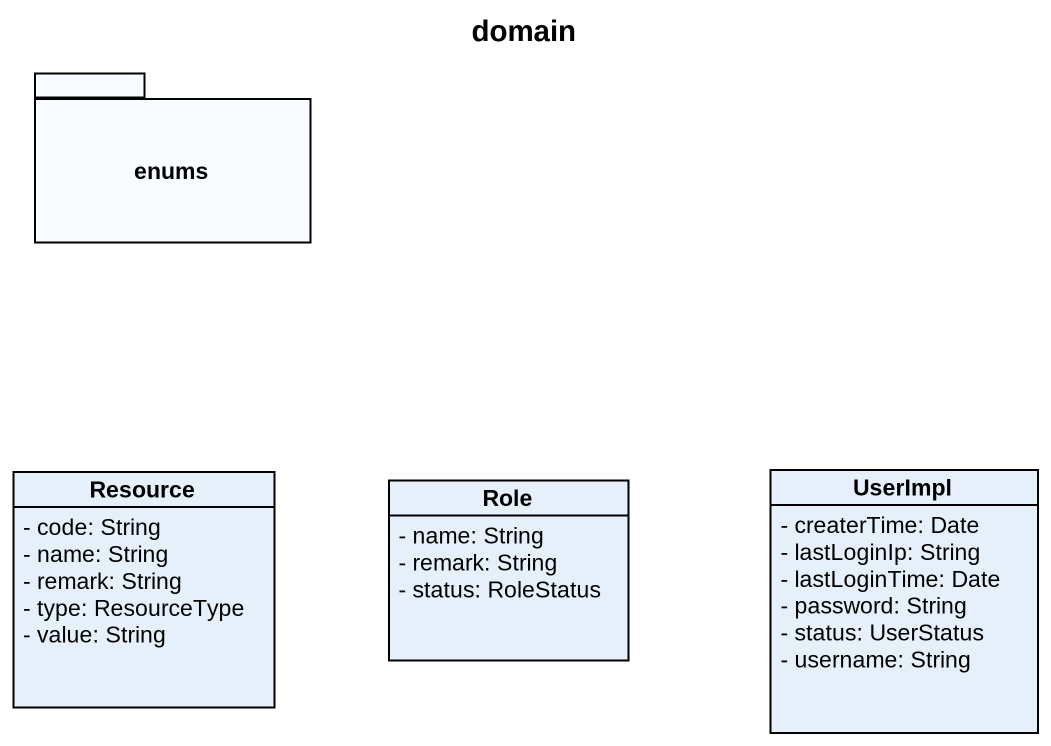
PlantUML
@startuml
title domain
hide circle
hide empty members
skinparam classAttributeIconSize 0
package enums {
}
class Resource {
  - code: String
  - name: String
  - remark: String
  - type: ResourceType
  - value: String
}
class Role {
  - name: String
  - remark: String
  - status: RoleStatus
}
class UserImpl {
  - createrTime: Date
  - lastLoginIp: String
  - lastLoginTime: Date
  - password: String
  - status: UserStatus
  - username: String
}
@enduml
